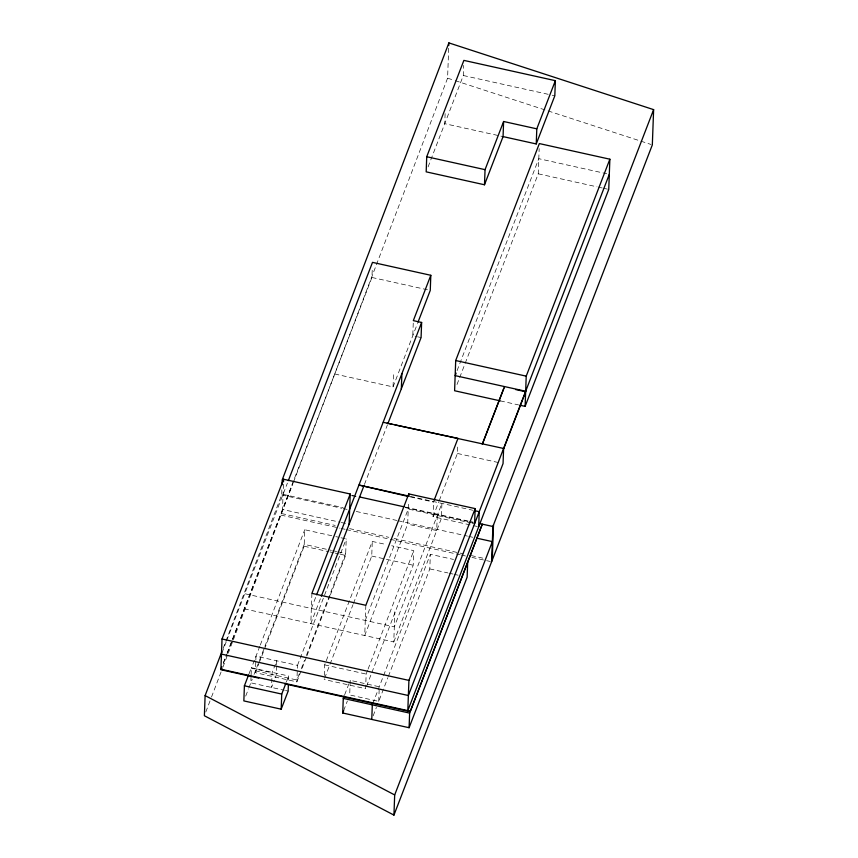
<?xml version="1.0" encoding="UTF-8"?>
<svg xmlns="http://www.w3.org/2000/svg" width="858" height="858" viewBox="0 0 858 858"><rect width="100%" height="100%" fill="white"/><g stroke="black" fill="none" stroke-linecap="round" stroke-linejoin="round"><path stroke-width="0.64" stroke-dasharray="4.29 3.22" d="M251.062 676.201L250.815 682.839L284.288 690.261M251.104 674.871L251.373 667.728L288.696 676.007L288.47 682.303M306.424 657.078L296.868 681.874L255.394 672.683L255.802 661.507M255.845 660.177L255.995 656.188L297.469 665.379L296.868 681.874M276.587 664.768L276.737 660.789L272.093 672.833L271.557 687.44L274.346 680.212M223.187 648.23L281.66 494.937L281.842 489.897M276.544 666.098L276.201 675.396L274.807 679.01M283.43 484.287L282.507 509.47L339.972 522.211M264.468 649.131L304.14 546.235L304.74 529.751L334.556 536.347M311.915 593.361L310.81 623.584L320.86 597.5M324.292 675.503L324.678 664.875L372.275 541.441L386.529 544.594M330.319 595.098L345.624 555.426L346.224 538.931L335.853 536.636M378.732 701.383L379.268 686.775L350.236 680.34L349.699 694.948L378.732 701.383L387.891 677.638M227.091 653.195L371.943 277.477L372.318 267.406M365.84 605.308L364.725 635.531L407.679 524.141L408.505 501.469M367.599 670.323L366.162 674.066L365.626 688.674L324.142 679.482M353.464 603.431L371.739 556.048L372.275 541.441M334.738 373.991L393.05 386.915L393.608 371.804M244.198 608.826L393.768 641.966L394.873 611.733M413.245 323.144L412.784 335.735L416.334 336.518M371.879 672.468L413.213 565.24L413.749 550.632L391.709 545.742M445.12 113.61L444.744 123.681L503.067 136.604M293.436 482.26L447.586 78.164L448.734 46.815M388.374 676.394L429.804 568.918L430.341 554.3L453.507 559.437M477.402 526.512L433.065 516.688L433.612 501.576M437.269 515.454L436.711 530.566L407.679 524.141M428.078 166.913L463.32 75.515L463.685 65.433M439.275 500.568L457.432 453.464L457.754 444.648M465.175 363.32L538.245 173.809L539.167 148.616M205.802 712.001L211.036 698.294M211.508 697.05L222.447 668.382M222.919 667.138L232.904 640.969M233.376 639.714L292.964 483.515M221.943 652.874L226.287 641.623M226.694 640.54L287.387 483.14M223.294 663.052L226.619 654.429M223.305 663.481L226.662 654.761M227.145 653.517L292.996 482.722M249.045 673.755L251.373 667.728M259.813 646.278L251.351 668.232L272.093 672.833M260.296 645.034L304.74 529.751M245.71 696.095L248.498 688.867M248.959 687.666L252.209 679.236M254.065 674.409L304.215 544.358L331.435 550.386M255.394 672.683L258.741 664.006M259.213 662.762L263.996 650.364M393.05 386.915L417.503 323.477M311.357 608.472L316.152 596.053M286.379 682.024L288.696 676.007M364.446 484.459L387.451 424.796M297.469 665.379L346.224 538.931M299.324 673.798L296.932 679.997L255.459 670.806M301.244 668.832L304.579 660.156M306.499 655.201L345.688 553.549L337.913 551.823M306.907 655.834L329.847 596.331M324.624 678.238L352.992 604.675M457.078 370.645L538.792 158.687L606.703 173.734M365.283 620.42L408.236 509.019L470.731 522.876M457.003 384.513L464.693 364.564M344.659 694.787L350.236 680.34M343.661 710.606L347.372 700.975M368.082 669.079L413.749 550.632M366.581 686.185L371.396 673.712M433.065 516.688L438.792 501.812M393.768 641.966L441.355 518.522L441.913 503.41L394.315 626.855L244.755 593.715M372.769 703.635L383.118 676.78M383.601 675.525L430.341 554.3M373.166 715.829L376.415 707.4M463.32 75.515L550.9 94.916M552.198 95.206L554.815 95.785M538.245 173.809L597.007 186.829M598.305 187.119L602.23 187.977M603.528 188.267L607.453 189.135M371.943 277.477L427.67 289.822M417.524 336.786L421.074 337.569M500.3 400.879L518.586 404.922M457.432 453.464L500.45 462.998M410.446 496.439L472.801 510.263M410.424 496.943L433.59 502.08M351.759 495.227L358.118 496.643M405.223 507.078L473.273 522.157M351.737 495.731L358.269 497.179M405.266 507.593L467.932 521.482M469.24 521.771L473.155 522.64M472.018 523.155L474.592 523.723M283.054 494.358L343.136 507.668M281.66 494.937L341.859 508.268M343.168 508.558L347.093 509.438M356.252 511.465L396.814 520.452M398.123 520.742L467.481 536.111M468.79 536.4L472.715 537.269M341.28 522.501L349.109 524.227M281.51 513.534L335.167 525.428M349.56 528.614L388.824 537.312M394.058 538.47L463.417 553.839M471.267 555.576L483.043 558.193M280.92 515.09L339.811 528.131M341.119 528.421L345.045 529.289M346.353 529.579L460.199 554.804M461.507 555.094L465.433 555.963M471.975 557.421L490.304 561.475M371.739 556.048L413.213 565.24M429.804 568.918L447.822 572.908M449.109 573.198L452.981 574.045M454.268 574.334L458.129 575.192M332.722 550.675L336.615 551.533M304.14 546.235L328.764 551.694M330.062 551.973L333.955 552.842M335.253 553.131L339.135 553.989M340.433 554.279L345.624 555.426M324.678 664.875L366.162 674.066M285.575 690.54L288.149 691.119M447.586 78.164L453.946 80.234M455.212 80.652L546.782 110.489M548.048 110.907L651.061 144.476"/><path stroke-width="1.29" d="M221.761 651.973L205.116 695.591L204.376 715.744L393.94 815.1L652.327 144.895L653.624 109.631L448.884 42.9L282.218 479.826L282.025 484.856M349.109 524.227L350.225 494.004L283.612 479.247L222.029 638.985L220.903 669.723L258.762 678.11M248.584 674.956L244.401 685.799L243.854 700.911L281.177 709.18L288.149 691.119L288.374 684.823M283.515 481.767L283.612 479.247M281.177 709.18L281.735 694.068L285.918 683.225M467.674 562.58L467.138 577.187L409.094 727.713L342.739 713.009L343.275 698.401L344.197 695.999M371.771 719.444L372.308 704.836M383.311 422.318L503.614 448.466L503.056 463.577L407.818 710.628L408.923 680.394L475.15 508.612L408.783 493.908L365.84 605.308L311.915 593.361L350.225 494.004M401.34 388.749L401.898 373.638M393.94 815.1L394.68 794.948L492.353 541.612L476.64 538.138M408.698 496.428L408.783 493.908M536.25 143.951L554.815 95.785L555.373 80.673L463.878 60.392L426.726 156.735L426.179 171.847L484.491 184.77L503.067 136.604L503.614 121.493L536.797 128.839L536.25 143.951L503.067 136.604M288.342 480.641L372.501 262.366L430.813 275.289L413.331 320.624L421.632 322.458L421.074 337.569L387.923 423.552M409.094 727.713L409.631 713.105L482.303 524.152L410.199 711.657L284.867 683.89M430.813 275.289L430.266 290.401L417.975 322.254M448.788 45.517L448.884 42.9M519.894 405.212L525.117 406.37L608.751 189.425L609.866 159.202L539.35 143.576L455.705 360.521L454.601 390.744L500.3 400.879M484.491 184.77L485.049 169.659L503.614 121.493M474.592 523.723L475.15 508.612M478.689 526.801L479.236 511.69L475.332 510.821M491.613 561.765L492.9 526.501L653.624 109.631M492.202 560.22L493.5 524.957M504.343 387.044L482.293 444.24L503.861 388.288M525.117 406.37L526.222 376.147L609.866 159.202M221.879 666.72L220.914 669.219L410.21 711.153M316.634 594.808L421.632 322.458M321.342 596.256L363.964 485.703M536.797 128.839L555.373 80.673M456.113 373.144L455.158 375.632L525.664 391.259M342.739 713.009L343.661 710.606M434.094 500.332L457.99 438.352L394.894 424.882M609.309 174.313L408.365 695.516L221.471 654.107M503.592 448.97L525.654 391.763L515.626 389.543M426.726 156.735L485.049 169.659M455.705 360.521L526.222 376.147M387.173 423.166L392.321 424.313M409.159 496.16L358.955 485.038L407.85 496.374M359.427 496.932L403.979 506.799M479.697 523.573L492.9 526.501M222.029 638.985L408.923 680.394M343.275 698.401L409.631 713.105M244.401 685.799L281.735 694.068M205.116 695.591L394.68 794.948"/></g></svg>
